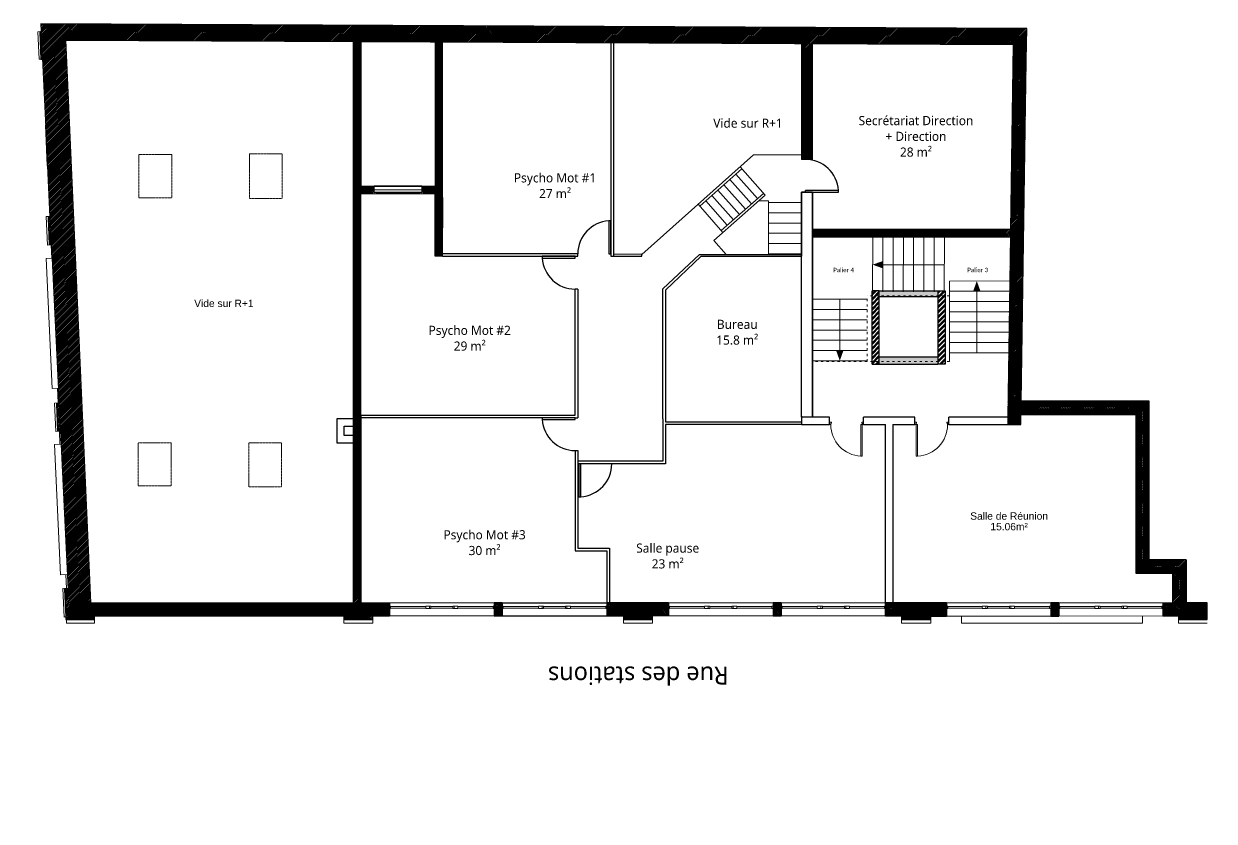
# Model space of a CAD drawing. Header units: millimetres. Extents: x -14819 to 43195, y -10328 to 20814.
# Drawn here: x 15677 to 18932, y 5870 to 8049 of the extents above; entities that cross this region are included whole.
import ezdxf
from ezdxf.enums import TextEntityAlignment as Align

# ---------------------------------------------------------------- set-up
doc = ezdxf.new("R2010")
doc.units = ezdxf.units.MM
doc.header["$PDMODE"] = 3
for name, pattern in [('ACAD_ISO03W100', [30, 12, -18]), ('Caché', [0.003, 0.002, -0.001]), ('Chemin', [0.5, 0.3, -0.2]), ('Tiret', [0.0025, 0.00125, -0.00125])]:
    doc.linetypes.add(name, pattern=pattern)
for name, color, linetype, lineweight in [('-SOCNA- Fer- Coffrage', 173, 'Continuous', 25), ('01 - Gros Oeuvre', 7, 'Continuous', 25), ('05 - Menuiserie', 150, 'Continuous', 5), ('41 - Côtes Intérieures', 71, 'Continuous', 9), ('50 - Signes', 12, 'Continuous', 9), ('59 - TxT', 120, 'Continuous', 0), ('_Texte', 7, 'Continuous', 15), ('Arrière plan', 2, 'Continuous', 9), ('Arriére plan', 2, 'Continuous', 9), ('Escalier', 8, 'Continuous', 18), ('Fenêtres', 2, 'Continuous', 9), ('Lignes', 92, 'Continuous', 9), ('Légendes', 250, 'Continuous', 5), ('Menuiserie', 250, 'Continuous', 9), ('Menuiseries', 2, 'Continuous', 9), ('Mur_coupe', 7, 'Continuous', 25), ('Mur_projeté', 8, 'ACAD_ISO03W100', 18), ('Mur_vu', 8, 'Continuous', 18)]:
    doc.layers.add(name, color=color, linetype=linetype, lineweight=lineweight)
doc.layers.add('10 - Hachures', color=7, linetype='Continuous', lineweight=18, true_color=0x646464)
doc.styles.add('CR_Cot', font='simplex.shx', dxfattribs={"width": 0.8})
doc.styles.add('Legend', font='calibri.ttf')
doc.styles.get("Standard").update_dxf_attribs({"font": 'arial.ttf'})
doc.styles.add('Trebuchet MS', font='trebuc.ttf', dxfattribs={"height": 0.492308})
doc.dimstyles.get("Standard").update_dxf_attribs({"dimtxt": 14, "dimasz": 14, "dimexe": 0.18, "dimexo": 0.0625, "dimgap": 5, "dimtad": 0, "dimtoh": 1, "dimdec": 0, "dimzin": 0, "dimdsep": 46, "dimtxsty": 'CR_Cot', "dimblk": 'CLOSEDBLANK', "dimcen": 0, "dimse1": 1, "dimse2": 1, "dimadec": 0, "dimazin": 0, "dimtfac": 1, "dimtdec": 0, "dimtofl": 0, "dimtmove": 0, "dimatfit": 3, "dimfxl": 1, "dimtolj": 1, "dimtzin": 0, "dimarcsym": 0})

# ---------------------------------------------------------------- blocks, each defined once
blk = doc.blocks.new('1 Vantail - Droit - 1_3x1_4 ok-1789580-2')
at = {"layer": 'Arrière plan'}
blk.add_hatch(color=256, dxfattribs=at).paths.add_polyline_path([(-0.6, -0.074), (-0.6, -0.086), (0.6, -0.086), (0.6, -0.074), (-0.435, -0.074)], flags=0)
for p, q in [((-0.65, 0.1), (-0.65, 0.115)), ((0.65, 0.115), (-0.65, 0.115)), ((0.65, 0.115), (0.65, 0.1))]:
    blk.add_line(p, q, dxfattribs=at)
at = {"layer": 'Fenêtres'}
for p, q in [((-0.65, 0), (-0.66, 0)), ((-0.66, 0), (-0.66, -0.05)), ((-0.65, -0.05), (-0.65, 0)), ((0.66, 0), (0.65, 0)), ((0.65, 0), (0.65, -0.05)), ((0.66, -0.05), (0.66, 0)), ((-0.635, -0.05), (-0.7, -0.05)), ((-0.7, -0.05), (-0.7, -0.1)), ((-0.66, -0.05), (-0.65, -0.05)), ((-0.6, -0.06), (-0.65, -0.06)), ((-0.65, -0.06), (-0.65, -0.1)), ((-0.65, -0.1), (-0.65, -0.06)), ((-0.65, -0.06), (-0.635, -0.06)), ((-0.635, -0.06), (-0.635, -0.05)), ((-0.6, -0.1), (-0.6, -0.06)), ((0.6, -0.074), (-0.6, -0.074)), ((-0.6, -0.074), (-0.6, -0.086)), ((-0.6, -0.086), (0.6, -0.086)), ((0.6, -0.06), (0.6, -0.1)), ((0.65, -0.06), (0.6, -0.06)), ((0.6, -0.086), (0.6, -0.074)), ((0.7, -0.05), (0.635, -0.05)), ((0.635, -0.05), (0.635, -0.06)), ((0.635, -0.06), (0.65, -0.06)), ((0.65, -0.05), (0.66, -0.05)), ((0.65, -0.1), (0.65, -0.06)), ((0.65, -0.06), (0.65, -0.1)), ((0.7, -0.1), (0.7, -0.05))]:
    blk.add_line(p, q, dxfattribs=at)
at = {"layer": 'Menuiseries'}
for p, q in [((0.65, 0.01), (-0.65, 0.01)), ((-0.635, -0.05), (0.635, -0.05)), ((0.6, -0.06), (-0.6, -0.06))]:
    blk.add_line(p, q, dxfattribs=at)
blk = doc.blocks.new('A$C3ab45c8f')
at = {"layer": '05 - Menuiserie', "linetype": 'Continuous'}
for points in [[(38.8, 7), (43, 7), (43, 93), (38.8, 93), (38.8, 7)], [(-46.5, 0), (-41.5, 0), (-41.5, 3), (-43, 3), (-43, 7), (-46.5, 7), (-46.5, 0)], [(46.5, 0), (41.5, 0), (41.5, 3), (43, 3), (43, 7), (46.5, 7), (46.5, 0)]]:
    blk.add_lwpolyline(points, dxfattribs=at)
at = {"layer": '50 - Signes', "color": 64, "linetype": 'Continuous'}
blk.add_arc((42.7, 7.4), 85.7, 92.5887, 180.254, dxfattribs=at)
blk = doc.blocks.new('_ClosedBlank')
at = {"color": 0, "linetype": 'ByBlock', "lineweight": -2}
for p, q in [((-1, 0.17), (0, 0)), ((-1, 0.17), (-1, -0.17)), ((0, 0), (-1, -0.17))]:
    blk.add_line(p, q, dxfattribs=at)
blk = doc.blocks.new('*D678')
at = {"layer": '41 - Côtes Intérieures', "color": 0, "lineweight": -2, "transparency": 16777216}
for p, q in [((37038.8, 6101.8), (37038.8, 6012)), ((37038.8, 5883.8), (37038.8, 5973.7))]:
    blk.add_line(p, q, dxfattribs=at)
at = {"layer": 'Defpoints', "color": 0, "transparency": 16777216}
for p in [(37038.8, 6115.8), (37060.4, 6115.8), (7060.4, 5869.8)]:
    blk.add_point(p, dxfattribs=at)
at = {"layer": '41 - Côtes Intérieures', "color": 0, "lineweight": -2, "transparency": 16777216, "xscale": 14, "yscale": 14, "zscale": 14}
for p, rotation in [((37038.8, 6115.8), 90), ((37038.8, 5869.8), 270)]:
    blk.add_blockref('_ClosedBlank', p, dxfattribs=dict(at, rotation=rotation))
at = {"layer": '41 - Côtes Intérieures', "color": 0, "transparency": 16777216, "insert": (37038.8, 5992.8), "char_height": 14, "attachment_point": 5, "rotation": 90, "style": 'CR_Cot'}
blk.add_mtext('\\A1;246', dxfattribs=at)

msp = doc.modelspace()

# ---------------------------------------------------------------- hatches: boundary and pattern name
at = {"layer": '-SOCNA- Fer- Coffrage', "ltscale": 1.5}
h = msp.add_hatch(dxfattribs=at)
h.set_pattern_fill('ANSI32', color=8)
h.set_pattern_definition([(45, (-17585.463, -1086.691), (-6.735192, 6.735192), []), (45, (-17580.973, -1086.691), (-6.735192, 6.735192), [])])
h.paths.add_polyline_path([(18176.24, 7319.15), (18176.24, 7119.15), (18196.24, 7119.15), (18196.24, 7319.15)])
h.paths.add_polyline_path([(18016.24, 7119.15), (18016.24, 7319.15), (17996.24, 7319.15), (17996.24, 7119.15)])
h = msp.add_hatch(color=54, dxfattribs=at)
h.dxf.hatch_style = 1
h.paths.add_polyline_path([(18176.24, 7319.15), (18016.24, 7319.15), (18016.24, 7304.15), (18176.24, 7304.15)])
h = msp.add_hatch(color=54, dxfattribs=at)
h.dxf.hatch_style = 1
h.paths.add_polyline_path([(18176.24, 7139.15), (18016.24, 7139.15), (18016.24, 7119.15), (18176.24, 7119.15)])
at = {"layer": '10 - Hachures'}
h = msp.add_hatch(dxfattribs=at)
h.set_pattern_fill('ANSI31', color=256, style=0)
h.paths.add_polyline_path([(15723.71, 8049.03), (15800.48, 6466.9), (15860.54, 6466.9), (15789.82, 8048.7), (15742.48, 8048.93)], flags=0)
h.paths.add_polyline_path([(15742.21, 7747.83), (15742.21, 7747.83), (15742.21, 7725.85)], flags=0)
h.paths.add_polyline_path([(15764.94, 7239.47), (15764.94, 7239.46), (15764.94, 7217.48)], flags=0)
h = msp.add_hatch(dxfattribs=at)
h.set_pattern_fill('ANSI31', color=256, style=0)
h.paths.add_polyline_path([(15789.82, 8048.7), (15791.78, 8004.69), (16936.59, 7999.11), (16936.8, 8043.11), (15791.78, 8048.69)], flags=0)
h = msp.add_hatch(dxfattribs=at)
h.set_pattern_fill('ANSI31', color=256, style=0)
h.paths.add_polyline_path([(16936.8, 8043.11), (16936.8, 7999.11), (18382.48, 7992.06), (18383.13, 8036.06), (17351.72, 8041.09)], flags=0)
h = msp.add_hatch(dxfattribs=at)
h.set_pattern_fill('ANSI31', color=256, style=0)
h.paths.add_polyline_path([(15724.74, 8027.74), (15720.69, 8027.56), (15724.04, 7952.64), (15728.36, 7952.99), (15726.04, 8000.86)], flags=0)
h.paths.add_polyline_path([(15749.32, 7520.33), (15743.38, 7520.07), (15746.7, 7445.81), (15752.91, 7446.08), (15751.29, 7479.66)], flags=0)
h.paths.add_polyline_path([(15773.98, 7011.27), (15766.15, 7010.92), (15769.47, 6936.49), (15777.58, 6936.85), (15773.99, 7011)], flags=0)
h.paths.add_polyline_path([(15798.53, 6504.31), (15788.82, 6503.87), (15792.27, 6427.97), (15802.09, 6430.9), (15798.54, 6504.3)], flags=0)
h = msp.add_hatch(dxfattribs=at)
h.set_pattern_fill('ANSI31', color=256, style=0)
h.paths.add_polyline_path([(18383.13, 8036.06), (18376.73, 7603.37), (18412.72, 7602.84), (18419.14, 8035.89), (18417.87, 8035.89)], flags=0)
h = msp.add_hatch(dxfattribs=at)
h.set_pattern_fill('ANSI31', color=256, style=0)
h.paths.add_polyline_path([(16578.83, 8000.86), (16578.83, 6466.9), (16598.83, 6466.9), (16598.83, 8000.76)], flags=0)
h = msp.add_hatch(dxfattribs=at)
h.set_pattern_fill('ANSI31', color=256, style=0)
h.paths.add_polyline_path([(16821.83, 7999.67), (16801.83, 7999.77), (16801.83, 7604.3), (16765.33, 7604.3), (16765.33, 7594.3), (16766.33, 7594.3), (16766.33, 7589.3), (16770.33, 7589.3), (16770.33, 7584.3), (16801.83, 7584.3), (16801.83, 7414), (16821.83, 7414), (16821.83, 7491.3), (16821.83, 7574.3)])
h = msp.add_hatch(dxfattribs=at)
h.set_pattern_fill('ANSI31', color=256, style=0)
h.paths.add_polyline_path([(17833.11, 7994.74), (17803.11, 7994.89), (17803.11, 7678.48), (17833.11, 7678.48)])
h = msp.add_hatch(dxfattribs=at)
h.set_pattern_fill('ANSI31', color=256, style=0)
h.paths.add_polyline_path([(16598.83, 7604.3), (16598.83, 7584.3), (16630.33, 7584.3), (16630.33, 7589.3), (16634.33, 7589.3), (16634.33, 7594.3), (16635.33, 7594.3), (16635.33, 7604.3), (16599.19, 7604.3)], flags=0)
h.paths.add_polyline_path([(16772.64, 7604.3), (16765.33, 7604.3), (16765.33, 7594.3), (16766.33, 7594.3), (16766.33, 7589.3), (16770.33, 7589.3), (16770.33, 7584.3), (16801.83, 7584.3), (16801.83, 7604.3)], flags=0)
h = msp.add_hatch(dxfattribs=at)
h.set_pattern_fill('ANSI31', color=256, style=0)
h.paths.add_polyline_path([(18376.73, 7603.37), (18367.11, 6953.65), (18403.11, 6953.65), (18412.72, 7602.84), (18382.48, 7603.29)], flags=0)
h = msp.add_hatch(dxfattribs=at)
h.set_pattern_fill('ANSI31', color=256, style=0)
h.paths.add_polyline_path([(18367.4, 7486.7), (17834.14, 7486.7), (17834.14, 7466.7), (18374.7, 7466.7), (18375, 7486.7), (18374.7, 7486.7)], flags=0)
h = msp.add_hatch(dxfattribs=at)
h.set_pattern_fill('ANSI31', color=256, style=0)
h.paths.add_polyline_path([(18717.94, 7017.58), (18404.06, 7017.58), (18403.52, 6981.58), (18717.94, 6981.58)], flags=0)
h = msp.add_hatch(dxfattribs=at)
h.set_pattern_fill('ANSI31', color=256, style=0)
h.paths.add_polyline_path([(18717.94, 7017.58), (18717.94, 6547.88), (18753.94, 6547.88), (18753.94, 7017.58)], flags=0)
h = msp.add_hatch(dxfattribs=at)
h.set_pattern_fill('ANSI31', color=256, style=0)
h.paths.add_polyline_path([(18753.94, 6583.88), (18753.94, 6547.88), (18855.14, 6547.88), (18855.14, 6583.88)], flags=0)
h = msp.add_hatch(dxfattribs=at)
h.set_pattern_fill('ANSI31', color=256, style=0)
h.paths.add_polyline_path([(18819.14, 6547.88), (18819.14, 6466.9), (18855.14, 6466.9), (18855.14, 6547.88)], flags=0)
h = msp.add_hatch(dxfattribs=at)
h.set_pattern_fill('ANSI31', color=256, style=0)
h.paths.add_polyline_path([(15862.08, 6466.9), (15800.48, 6466.9), (15802.09, 6430.9), (15862.15, 6430.9), (16677.06, 6430.9), (16677.06, 6466.9), (15862.15, 6466.9)])
h.paths.add_polyline_path([(17277.06, 6466.9), (17271.06, 6466.9), (17271.06, 6430.9), (17439.64, 6430.9), (17439.64, 6466.9), (17351.72, 6466.9)])
h.paths.add_polyline_path([(16963.06, 6466.9), (16963.06, 6430.9), (16985.06, 6430.9), (16985.06, 6466.9)])
h.paths.add_polyline_path([(18194.13, 6466.9), (18033.23, 6466.9), (18033.23, 6430.9), (18200.13, 6430.9), (18200.13, 6466.9)])
h.paths.add_polyline_path([(18797.29, 6466.9), (18791.29, 6466.9), (18791.29, 6430.9), (18819.14, 6430.9), (18819.14, 6466.9)])
h = msp.add_hatch(dxfattribs=at)
h.set_pattern_fill('ANSI31', color=256, style=0)
h.paths.add_polyline_path([(17725.64, 6466.9), (17725.64, 6430.9), (17747.64, 6430.9), (17747.64, 6466.9)])
h.paths.add_polyline_path([(18506.71, 6466.9), (18484.71, 6466.9), (18484.71, 6430.4), (18506.71, 6430.4), (18506.71, 6450.9)])
h = msp.add_hatch(dxfattribs=at)
h.set_pattern_fill('ANSI31', color=256, style=0)
h.paths.add_polyline_path([(18834.54, 6466.9), (18819.14, 6466.9), (18819.14, 6430.9), (18913.04, 6430.9), (18913.04, 6466.9), (18855.14, 6466.9)], flags=0)
h = msp.add_hatch(dxfattribs=at)
h.set_pattern_fill('ANSI31', color=256, style=0)
h.paths.add_polyline_path([(15862.08, 6430.9), (15802.09, 6430.9), (15792.21, 6427.74), (15792.21, 6420.9), (15869.21, 6420.9), (15869.21, 6430.9), (15862.15, 6430.9)], flags=0)
h = msp.add_hatch(dxfattribs=at)
h.set_pattern_fill('ANSI31', color=256, style=0)
h.paths.add_polyline_path([(16578.83, 6430.9), (16553.21, 6430.9), (16553.21, 6420.9), (16630.21, 6420.9), (16630.21, 6430.9), (16598.83, 6430.9)], flags=0)
h = msp.add_hatch(dxfattribs=at)
h.set_pattern_fill('ANSI31', color=256, style=0)
h.paths.add_polyline_path([(17317.9, 6430.9), (17317.9, 6420.9), (17394.9, 6420.9), (17394.9, 6430.9), (17351.72, 6430.9)], flags=0)
h = msp.add_hatch(dxfattribs=at)
h.set_pattern_fill('ANSI31', color=256, style=0)
h.paths.add_polyline_path([(18078.39, 6430.9), (18078.39, 6420.9), (18155.39, 6420.9), (18155.39, 6430.9)], flags=0)
h = msp.add_hatch(dxfattribs=at)
h.set_pattern_fill('ANSI31', color=256, style=0)
h.paths.add_polyline_path([(18836.04, 6430.9), (18836.04, 6420.9), (18913.04, 6420.9), (18913.04, 6430.9), (18855.14, 6430.9)], flags=0)

# ---------------------------------------------------------------- linework, layer by layer
at = {"layer": '-SOCNA- Fer- Coffrage', "color": 4, "ltscale": 1.5}
for p, q in [((17996.24, 7119.15, 487.5), (17996.24, 7319.15, 487.5)), ((18016.24, 7319.15, 487.5), (17996.24, 7319.15, 487.5)), ((18016.24, 7119.15, 487.5), (18016.24, 7319.15, 487.5)), ((18176.24, 7319.15, 487.5), (18176.24, 7119.15, 487.5)), ((18176.24, 7319.15, 487.5), (18196.24, 7319.15, 487.5)), ((18196.24, 7319.15, 487.5), (18196.24, 7119.15, 487.5)), ((17996.24, 7119.15, 487.5), (18016.24, 7119.15, 487.5)), ((18196.24, 7119.15, 487.5), (18176.24, 7119.15, 487.5))]:
    msp.add_line(p, q, dxfattribs=at)
at = {"layer": '-SOCNA- Fer- Coffrage', "color": 2, "ltscale": 1.5}
for p, q in [((18016.24, 7319.15, 487.5), (18176.24, 7319.15, 487.5)), ((18016.24, 7304.15, 487.5), (18176.24, 7304.15, 487.5)), ((18016.24, 7139.15, 487.5), (18176.24, 7139.15, 487.5)), ((18016.24, 7119.15, 487.5), (18176.24, 7119.15, 487.5))]:
    msp.add_line(p, q, dxfattribs=at)
for p, q in [((17281.83, 7999.67), (17281.83, 7414)), ((17281.83, 7999.67), (17281.83, 7952.65)), ((17289.03, 7999.67), (17289.03, 7414)), ((17833.11, 7678.48), (17803.11, 7678.48)), ((17833.11, 7588.49), (17803.11, 7588.49)), ((17904.41, 7593.49), (17814.41, 7593.49)), ((17814.41, 7588.49), (17814.41, 7593.49)), ((17814.41, 7588.49), (17904.41, 7588.49)), ((17904.41, 7588.49), (17904.41, 7593.49)), ((17281.83, 7510.5), (17276.83, 7510.5)), ((17276.83, 7510.5), (17276.83, 7420.5)), ((17281.83, 7420.5), (17281.83, 7510.5)), ((17191.83, 7420.5), (16821.83, 7420.5)), ((16821.83, 7414), (17191.83, 7414)), ((17184.63, 7414), (17094.63, 7414)), ((17094.63, 7414), (17094.63, 7409)), ((17094.63, 7409), (17184.63, 7409)), ((17184.63, 7409), (17184.63, 7414)), ((17191.83, 7414), (17191.83, 7420.5)), ((17276.83, 7420.5), (17281.83, 7420.5)), ((17281.83, 7414), (17367.12, 7414)), ((17367.12, 7419.06), (17289.03, 7419)), ((17367.12, 7414), (17367.12, 7419.06)), ((17424.16, 7324.43), (17524.16, 7419)), ((17431.36, 7321.38), (17529.34, 7414.05)), ((17524.16, 7419), (17803.11, 7419)), ((17529.34, 7414.05), (17803.11, 7414)), ((17191.83, 7324.28), (17184.63, 7324)), ((17184.63, 6979.8), (17184.63, 7324)), ((17191.83, 7324.28), (17191.83, 6972.6)), ((17424.16, 6969.4), (17424.16, 7324.43)), ((17431.36, 7321.38), (17431.36, 6960.85)), ((16598.83, 6972.6), (16598.83, 6979.8)), ((16598.83, 6979.8), (17184.63, 6979.8)), ((17184.63, 6972.6), (16598.83, 6972.6)), ((17184.63, 6972.6), (17094.63, 6972.6)), ((17094.63, 6972.6), (17094.63, 6967.6)), ((17094.63, 6967.6), (17184.63, 6967.6)), ((17184.63, 6967.6), (17184.63, 6972.6)), ((17184.63, 6972.6), (17191.83, 6972.6)), ((17803.11, 6976.6), (17803.11, 6969.4)), ((17431.36, 6960.85), (17803.11, 6960.85)), ((17803.11, 6953.65), (17431.36, 6953.65)), ((17184.63, 6882.6), (17191.83, 6882.88)), ((17184.63, 6882.6), (17184.63, 6608.7)), ((17191.83, 6882.88), (17191.83, 6615.8)), ((17424.16, 6853.65), (17191.83, 6853.65)), ((17191.83, 6853.65), (17191.83, 6846.45)), ((17194.74, 6846.45), (17194.74, 6756.45)), ((17199.74, 6756.45), (17199.74, 6846.45)), ((17194.74, 6756.45), (17199.74, 6756.45)), ((17184.63, 6608.7), (17271.06, 6608.7)), ((17191.83, 6615.8), (17278.83, 6615.8)), ((17271.06, 6608.7), (17271.06, 6466.9)), ((17278.83, 6615.8), (17278.83, 6466.9)), ((17736.64, 6466.9), (17729.44, 6466.9))]:
    msp.add_line(p, q)
for points in [[(17904.41, 7593.49, 0.3966951), (17814.41, 7678.49)], [(17276.83, 7510.5, 0.3966951), (17191.83, 7420.5)], [(17094.63, 7409, 0.3966951), (17184.63, 7324)], [(17094.63, 6967.6, 0.3966951), (17184.63, 6882.6)], [(17199.74, 6756.45, 0.3966951), (17284.74, 6846.45)]]:
    msp.add_lwpolyline(points, format="xyb")
at = {"layer": '01 - Gros Oeuvre'}
for p, q in [((15720.69, 8027.56), (15724.74, 8027.74)), ((15720.69, 8027.56), (15724.04, 7952.64)), ((15724.04, 7952.64), (15728.37, 7952.83)), ((15742.11, 7660.57), (15737.09, 7772.7)), ((15742.11, 7660.57), (15742.52, 7660.59)), ((17833.11, 6973.65), (17833.11, 7588.49)), ((15743.38, 7520.07), (15749.32, 7520.33)), ((15743.38, 7520.07), (15746.7, 7445.81)), ((15746.7, 7445.81), (15752.91, 7446.08)), ((17803.11, 6976.6), (17803.11, 7414)), ((15766.15, 7010.92), (15773.98, 7011.27)), ((15766.15, 7010.92), (15769.47, 6936.49)), ((15769.47, 6936.49), (15777.58, 6936.85)), ((15788.82, 6503.87), (15798.53, 6504.31)), ((15788.82, 6503.87), (15792.21, 6427.95)), ((16985.06, 6466.9), (16963.06, 6466.9)), ((16963.06, 6466.9), (16963.06, 6430.9)), ((16985.06, 6466.9), (17271.06, 6466.9)), ((16985.06, 6466.9), (16985.06, 6430.9)), ((17747.64, 6466.9), (17725.64, 6466.9)), ((17725.64, 6466.9), (17725.64, 6430.9)), ((17747.64, 6466.9), (17747.64, 6430.9)), ((18506.71, 6466.9), (18484.71, 6466.9)), ((18484.71, 6466.9), (18484.71, 6430.4)), ((15792.21, 6427.96), (15787.22, 6427.74)), ((15792.21, 6430.9), (15792.21, 6420.9)), ((15792.21, 6420.9), (15869.21, 6420.9)), ((15869.21, 6420.9), (15869.21, 6430.9)), ((15872.06, 6430.9), (16552.7, 6430.9)), ((16553.21, 6430.9), (16553.21, 6420.9)), ((16553.21, 6430.9), (16630.21, 6430.9)), ((16553.21, 6420.9), (16630.21, 6420.9)), ((16630.21, 6430.9), (16677.06, 6430.9)), ((16630.21, 6430.4), (16630.21, 6430.9)), ((16630.21, 6420.9), (16630.21, 6430.9)), ((16963.06, 6430.9), (16985.06, 6430.9)), ((16985.06, 6430.9), (17271.06, 6430.9)), ((17271.06, 6430.9), (17317.9, 6430.4)), ((17317.9, 6430.4), (17317.9, 6430.9)), ((17317.9, 6430.9), (17317.9, 6420.9)), ((17317.9, 6430.9), (17394.9, 6430.9)), ((17317.9, 6420.9), (17394.9, 6420.9)), ((17394.9, 6430.4), (17394.9, 6430.9)), ((17394.9, 6420.9), (17394.9, 6430.9)), ((18078.39, 6430.4), (18078.39, 6430.9)), ((18078.39, 6430.9), (18078.39, 6420.9)), ((18078.39, 6430.9), (18155.39, 6430.9)), ((18078.39, 6420.9), (18155.39, 6420.9)), ((18155.39, 6430.4), (18155.39, 6430.9)), ((18155.39, 6420.9), (18155.39, 6430.9)), ((18155.39, 6430.4), (18200.13, 6430.4)), ((18484.71, 6430.4), (18506.71, 6430.4)), ((18791.29, 6430.9), (18836.04, 6430.9)), ((18836.04, 6430.9), (18836.04, 6420.9)), ((18836.04, 6420.9), (18913.04, 6420.9))]:
    msp.add_line(p, q, dxfattribs=at)
msp.add_lwpolyline([(17833.11, 6973.65), (17803.11, 6973.65), (17803.11, 7588.49), (17833.11, 7588.49)], close=True, dxfattribs=at)
at = {"layer": 'Arriére plan'}
for p, q in [((17802.63, 7569), (17803.11, 7569)), ((17802.63, 7544), (17803.11, 7544)), ((17802.63, 7519), (17803.11, 7519)), ((17802.63, 7494), (17803.11, 7494)), ((17802.63, 7469), (17803.11, 7469)), ((17802.63, 7444), (17803.11, 7444))]:
    msp.add_line(p, q, dxfattribs=at)
at = {"layer": 'Arriére plan', "linetype": 'Tiret'}
for p, q in [((17802.63, 7544), (17803.11, 7544)), ((17802.63, 7519), (17803.11, 7519)), ((17802.63, 7494), (17803.11, 7494)), ((17802.63, 7469), (17803.11, 7469)), ((17802.63, 7444), (17803.11, 7444))]:
    msp.add_line(p, q, dxfattribs=at)
at = {"layer": 'Escalier'}
for p, q in [((17584.11, 7484.02), (17699.79, 7585.69)), ((17563.83, 7456.88), (17704.41, 7580.43)), ((17687.88, 7565.91), (17688.15, 7565.6)), ((17688.15, 7565.6), (17713.53, 7565.6)), ((17713.53, 7565.6), (17713.53, 7419))]:
    msp.add_line(p, q, dxfattribs=at)
at = {"layer": 'Escalier', "flags": 128}
for points in [[(17367.12, 7418.48), (17672.53, 7690.6), (17803.53, 7690.6)], [(17525.74, 7550.44), (17640.73, 7652.89)], [(17704.41, 7580.43), (17636.1, 7658.14)], [(17666.74, 7556.64), (17607.87, 7623.61)], [(17683.26, 7571.17), (17624.3, 7638.25)], [(17633.69, 7527.59), (17575.02, 7594.34)], [(17650.21, 7542.12), (17591.45, 7608.98)], [(17588.74, 7478.76), (17521.12, 7555.69)], [(17600.64, 7498.55), (17542.17, 7565.07)], [(17617.16, 7513.07), (17558.59, 7579.71)], [(17713.53, 7560.6), (17803.53, 7560.6)], [(17713.53, 7532.6), (17803.53, 7532.6)], [(17713.53, 7504.6), (17803.53, 7504.6)], [(17563.83, 7456.88), (17597.12, 7419)], [(17713.53, 7476.6), (17803.53, 7476.6)], [(17998.06, 7466.7), (17997.77, 7316.7)], [(18026.06, 7466.7), (18025.77, 7316.65)], [(18054.06, 7466.7), (18053.77, 7316.6)], [(18082.06, 7466.7), (18081.77, 7316.54)], [(18110.06, 7466.7), (18109.77, 7316.49)], [(18138.06, 7466.7), (18137.77, 7316.44)], [(18166.06, 7466.7), (18165.77, 7316.38)], [(18194.06, 7466.7), (18193.77, 7319.15)], [(17713.53, 7448.6), (17803.53, 7448.6)], [(17713.53, 7420.6), (17803.11, 7420.6)], [(18193.91, 7390.34), (18025.91, 7390.36)], [(17983.11, 7296.17), (17833.11, 7296.17)], [(17908.11, 7296.17), (17908.14, 7156.17)], [(17983.11, 7268.17), (17833.11, 7268.17)], [(17983.11, 7240.17), (17833.11, 7240.17)], [(17983.11, 7212.17), (17833.11, 7212.17)], [(17983.11, 7184.17), (17833.11, 7184.17)], [(17983.11, 7156.17), (17833.11, 7156.17)], [(17983.11, 7128.17), (17833.11, 7128.17)]]:
    msp.add_lwpolyline(points, dxfattribs=at)
for points in [[(17671.26, 7618.14, 0, 0, 0), (17576.62, 7534.96, 20, 0, 0), (17555.59, 7516.47, 0, 0, 0)], [(17758.53, 7419, 0, 0, 0), (17758.53, 7532.6, 20, 0, 0), (17758.53, 7560.6, 0, 0, 0)], [(18025.91, 7390.72, 20, 0, 0), (17997.91, 7390.71, 0, 0, 0)], [(17908.14, 7156.17, 20, 0, 0), (17908.15, 7128.17, 0, 0, 0)]]:
    msp.add_lwpolyline(points, format="xyseb", dxfattribs=at)
at = {"layer": 'Escalier', "elevation": 195, "flags": 128}
msp.add_lwpolyline([(18282.79, 7318.15, 20, 0, 0), (18282.79, 7346.15, 0, 0, 0)], format="xyseb", dxfattribs=at)
for points in [[(18207.79, 7346.13), (18372.92, 7346.17)], [(18207.79, 7318.13), (18372.5, 7318.17)], [(18282.83, 7150.15), (18282.79, 7318.15)], [(18207.8, 7290.13), (18372.09, 7290.17)], [(18207.81, 7262.13), (18371.67, 7262.17)], [(18207.81, 7234.13), (18371.26, 7234.17)], [(18207.82, 7206.13), (18370.85, 7206.17)], [(18207.82, 7178.13), (18370.43, 7178.17)], [(18207.83, 7150.13), (18370.02, 7150.17)]]:
    msp.add_lwpolyline(points, dxfattribs=at)
at = {"layer": 'Lignes', "color": 7}
for p, q in [((15723.71, 8049.03), (15798.53, 6504.31)), ((18419.14, 8036.32), (18417.87, 7950.31)), ((15860.54, 6466.9), (15791.78, 8004.69)), ((16801.83, 7584.3), (16598.83, 7584.3)), ((16598.83, 7584.3), (16598.83, 6976.6)), ((16635.33, 7604.3), (16765.33, 7604.3)), ((17803.11, 7569), (17802.63, 7569)), ((17802.63, 7544), (17803.11, 7544)), ((17802.63, 7519), (17803.11, 7519)), ((17802.63, 7494), (17803.11, 7494)), ((17833.11, 7486.7), (17834.14, 7486.7)), ((17802.63, 7469), (17803.11, 7469)), ((17834.14, 7466.7), (17833.11, 7466.7)), ((15860.54, 6466.9), (15861.35, 6466.9)), ((18913.04, 6466.9), (18913.04, 6420.9))]:
    msp.add_line(p, q, dxfattribs=at)
at = {"layer": 'Lignes', "color": 7, "linetype": 'Caché'}
for p, q in [((15991.66, 7691.82), (15991.66, 7573.01)), ((16082.24, 7691.82), (15991.66, 7691.82)), ((16082.24, 7573.01), (16082.24, 7691.82)), ((16294.25, 7694), (16383.65, 7694)), ((16294.25, 7571.39), (16294.25, 7694)), ((16383.65, 7694), (16383.65, 7571.39)), ((15991.66, 7573.01), (16082.24, 7573.01)), ((16383.65, 7571.39), (16294.25, 7571.39)), ((16080.03, 6903.59), (15990.03, 6903.59)), ((15990.03, 6903.59), (15990.03, 6786.36)), ((16080.03, 6786.36), (16080.03, 6903.59)), ((16292.03, 6903.59), (16382.03, 6903.59)), ((16292.03, 6783.44), (16292.03, 6903.59)), ((16382.03, 6903.59), (16382.03, 6783.44)), ((15990.03, 6786.36), (16080.03, 6786.36)), ((16382.03, 6783.44), (16292.03, 6783.44))]:
    msp.add_line(p, q, dxfattribs=at)
at = {"layer": 'Menuiserie', "extrusion": (0, 0, -1)}
for p, q in [((16677.06, 6457.4), (16680.06, 6457.4)), ((16677.06, 6457.4), (16677.06, 6451.4)), ((16680.06, 6451.4), (16677.06, 6451.4)), ((16680.06, 6457.4), (16680.06, 6451.4)), ((16776.06, 6457.9), (16786.06, 6457.9)), ((16776.06, 6457.9), (16776.06, 6450.9)), ((16786.06, 6450.9), (16776.06, 6450.9)), ((16786.06, 6457.9), (16786.06, 6450.9)), ((16786.06, 6457.4), (16790.06, 6457.4)), ((16786.06, 6457.4), (16786.06, 6451.4)), ((16790.06, 6451.4), (16786.06, 6451.4)), ((16790.06, 6457.4), (16790.06, 6451.4)), ((16850.06, 6457.4), (16854.06, 6457.4)), ((16850.06, 6457.4), (16850.06, 6451.4)), ((16854.06, 6451.4), (16850.06, 6451.4)), ((16854.06, 6457.9), (16864.06, 6457.9)), ((16854.06, 6457.9), (16854.06, 6450.9)), ((16854.06, 6457.4), (16854.06, 6451.4)), ((16864.06, 6450.9), (16854.06, 6450.9)), ((16864.06, 6457.9), (16864.06, 6450.9)), ((16985.06, 6457.4), (16988.06, 6457.4)), ((16985.06, 6457.4), (16985.06, 6451.4)), ((16988.06, 6451.4), (16985.06, 6451.4)), ((16988.06, 6457.4), (16988.06, 6451.4)), ((17084.06, 6457.9), (17094.06, 6457.9)), ((17084.06, 6457.9), (17084.06, 6450.9)), ((17094.06, 6450.9), (17084.06, 6450.9)), ((17094.06, 6457.9), (17094.06, 6450.9)), ((17094.06, 6457.4), (17098.06, 6457.4)), ((17094.06, 6457.4), (17094.06, 6451.4)), ((17098.06, 6451.4), (17094.06, 6451.4)), ((17098.06, 6457.4), (17098.06, 6451.4)), ((17158.06, 6457.4), (17162.06, 6457.4)), ((17158.06, 6457.4), (17158.06, 6451.4)), ((17162.06, 6451.4), (17158.06, 6451.4)), ((17162.06, 6457.9), (17172.06, 6457.9)), ((17162.06, 6457.9), (17162.06, 6450.9)), ((17162.06, 6457.4), (17162.06, 6451.4)), ((17172.06, 6450.9), (17162.06, 6450.9)), ((17172.06, 6457.9), (17172.06, 6450.9)), ((17439.64, 6457.4), (17442.64, 6457.4)), ((17439.64, 6457.4), (17439.64, 6451.4)), ((17442.64, 6451.4), (17439.64, 6451.4)), ((17442.64, 6457.4), (17442.64, 6451.4)), ((17538.64, 6457.9), (17548.64, 6457.9)), ((17538.64, 6457.9), (17538.64, 6450.9)), ((17548.64, 6450.9), (17538.64, 6450.9)), ((17548.64, 6457.9), (17548.64, 6450.9)), ((17548.64, 6457.4), (17552.64, 6457.4)), ((17548.64, 6457.4), (17548.64, 6451.4)), ((17552.64, 6451.4), (17548.64, 6451.4)), ((17552.64, 6457.4), (17552.64, 6451.4)), ((17612.64, 6457.4), (17616.64, 6457.4)), ((17612.64, 6457.4), (17612.64, 6451.4)), ((17616.64, 6451.4), (17612.64, 6451.4)), ((17616.64, 6457.9), (17626.64, 6457.9)), ((17616.64, 6457.9), (17616.64, 6450.9)), ((17616.64, 6457.4), (17616.64, 6451.4)), ((17626.64, 6450.9), (17616.64, 6450.9)), ((17626.64, 6457.9), (17626.64, 6450.9)), ((17747.64, 6457.4), (17750.64, 6457.4)), ((17747.64, 6457.4), (17747.64, 6451.4)), ((17750.64, 6451.4), (17747.64, 6451.4)), ((17750.64, 6457.4), (17750.64, 6451.4)), ((17846.64, 6457.9), (17856.64, 6457.9)), ((17846.64, 6457.9), (17846.64, 6450.9)), ((17856.64, 6450.9), (17846.64, 6450.9)), ((17856.64, 6457.9), (17856.64, 6450.9)), ((17856.64, 6457.4), (17860.64, 6457.4)), ((17856.64, 6457.4), (17856.64, 6451.4)), ((17860.64, 6451.4), (17856.64, 6451.4)), ((17860.64, 6457.4), (17860.64, 6451.4)), ((17920.64, 6457.4), (17924.64, 6457.4)), ((17920.64, 6457.4), (17920.64, 6451.4)), ((17924.64, 6451.4), (17920.64, 6451.4)), ((17924.64, 6457.9), (17934.64, 6457.9)), ((17924.64, 6457.9), (17924.64, 6450.9)), ((17924.64, 6457.4), (17924.64, 6451.4)), ((17934.64, 6450.9), (17924.64, 6450.9)), ((17934.64, 6457.9), (17934.64, 6450.9)), ((18200.13, 6457.4), (18203.13, 6457.4)), ((18200.13, 6457.4), (18200.13, 6451.4)), ((18203.13, 6451.4), (18200.13, 6451.4)), ((18203.13, 6457.4), (18203.13, 6451.4)), ((18297.71, 6457.9), (18307.71, 6457.9)), ((18297.71, 6457.9), (18297.71, 6450.9)), ((18307.71, 6450.9), (18297.71, 6450.9)), ((18307.71, 6457.9), (18307.71, 6450.9)), ((18307.71, 6457.4), (18311.71, 6457.4)), ((18307.71, 6457.4), (18307.71, 6451.4)), ((18311.71, 6451.4), (18307.71, 6451.4)), ((18311.71, 6457.4), (18311.71, 6451.4)), ((18371.71, 6457.4), (18375.71, 6457.4)), ((18371.71, 6457.4), (18371.71, 6451.4)), ((18375.71, 6451.4), (18371.71, 6451.4)), ((18375.71, 6457.9), (18385.71, 6457.9)), ((18375.71, 6457.9), (18375.71, 6450.9)), ((18375.71, 6457.4), (18375.71, 6451.4)), ((18385.71, 6450.9), (18375.71, 6450.9)), ((18385.71, 6457.9), (18385.71, 6450.9)), ((18506.71, 6457.4), (18509.71, 6457.4)), ((18506.71, 6457.4), (18506.71, 6451.4)), ((18509.71, 6451.4), (18506.71, 6451.4)), ((18509.71, 6457.4), (18509.71, 6451.4)), ((18605.71, 6457.9), (18615.71, 6457.9)), ((18605.71, 6457.9), (18605.71, 6450.9)), ((18615.71, 6450.9), (18605.71, 6450.9)), ((18615.71, 6457.9), (18615.71, 6450.9)), ((18615.71, 6457.4), (18619.71, 6457.4)), ((18615.71, 6457.4), (18615.71, 6451.4)), ((18619.71, 6451.4), (18615.71, 6451.4)), ((18619.71, 6457.4), (18619.71, 6451.4)), ((18679.71, 6457.4), (18683.71, 6457.4)), ((18679.71, 6457.4), (18679.71, 6451.4)), ((18683.71, 6451.4), (18679.71, 6451.4)), ((18683.71, 6457.9), (18693.71, 6457.9)), ((18683.71, 6457.9), (18683.71, 6450.9)), ((18683.71, 6457.4), (18683.71, 6451.4)), ((18693.71, 6450.9), (18683.71, 6450.9)), ((18693.71, 6457.9), (18693.71, 6450.9))]:
    msp.add_line(p, q, dxfattribs=at)
at = {"layer": 'Menuiserie'}
for p, q in [((16680.06, 6456.4), (16776.06, 6456.4)), ((16680.06, 6456.4), (16680.06, 6452.4)), ((16776.06, 6452.4), (16680.06, 6452.4)), ((16776.06, 6456.4), (16776.06, 6452.4)), ((16790.06, 6456.4), (16850.06, 6456.4)), ((16790.06, 6456.4), (16790.06, 6452.4)), ((16850.06, 6452.4), (16790.06, 6452.4)), ((16850.06, 6456.4), (16850.06, 6452.4)), ((16864.06, 6456.4), (16960.06, 6456.4)), ((16864.06, 6456.4), (16864.06, 6452.4)), ((16960.06, 6452.4), (16864.06, 6452.4)), ((16963.06, 6457.4), (16960.06, 6457.4)), ((16960.06, 6457.4), (16960.06, 6451.4)), ((16960.06, 6456.4), (16960.06, 6452.4)), ((16960.06, 6451.4), (16963.06, 6451.4)), ((16963.06, 6457.4), (16963.06, 6451.4)), ((16988.06, 6456.4), (17084.06, 6456.4)), ((16988.06, 6456.4), (16988.06, 6452.4)), ((17084.06, 6452.4), (16988.06, 6452.4)), ((17084.06, 6456.4), (17084.06, 6452.4)), ((17098.06, 6456.4), (17158.06, 6456.4)), ((17098.06, 6456.4), (17098.06, 6452.4)), ((17158.06, 6452.4), (17098.06, 6452.4)), ((17158.06, 6456.4), (17158.06, 6452.4)), ((17172.06, 6456.4), (17268.06, 6456.4)), ((17172.06, 6456.4), (17172.06, 6452.4)), ((17268.06, 6452.4), (17172.06, 6452.4)), ((17271.06, 6457.4), (17268.06, 6457.4)), ((17268.06, 6457.4), (17268.06, 6451.4)), ((17268.06, 6456.4), (17268.06, 6452.4)), ((17268.06, 6451.4), (17271.06, 6451.4)), ((17271.06, 6457.4), (17271.06, 6451.4)), ((17442.64, 6456.4), (17538.64, 6456.4)), ((17442.64, 6456.4), (17442.64, 6452.4)), ((17538.64, 6452.4), (17442.64, 6452.4)), ((17538.64, 6456.4), (17538.64, 6452.4)), ((17552.64, 6456.4), (17612.64, 6456.4)), ((17552.64, 6456.4), (17552.64, 6452.4)), ((17612.64, 6452.4), (17552.64, 6452.4)), ((17612.64, 6456.4), (17612.64, 6452.4)), ((17626.64, 6456.4), (17722.64, 6456.4)), ((17626.64, 6456.4), (17626.64, 6452.4)), ((17722.64, 6452.4), (17626.64, 6452.4)), ((17725.64, 6457.4), (17722.64, 6457.4)), ((17722.64, 6457.4), (17722.64, 6451.4)), ((17722.64, 6456.4), (17722.64, 6452.4)), ((17722.64, 6451.4), (17725.64, 6451.4)), ((17725.64, 6457.4), (17725.64, 6451.4)), ((17750.64, 6456.4), (17846.64, 6456.4)), ((17750.64, 6456.4), (17750.64, 6452.4)), ((17846.64, 6452.4), (17750.64, 6452.4)), ((17846.64, 6456.4), (17846.64, 6452.4)), ((17860.64, 6456.4), (17920.64, 6456.4)), ((17860.64, 6456.4), (17860.64, 6452.4)), ((17920.64, 6452.4), (17860.64, 6452.4)), ((17920.64, 6456.4), (17920.64, 6452.4)), ((17934.64, 6456.4), (18030.23, 6456.4)), ((17934.64, 6456.4), (17934.64, 6452.4)), ((18030.23, 6452.4), (17934.64, 6452.4)), ((18033.23, 6457.4), (18030.23, 6457.4)), ((18030.23, 6457.4), (18030.23, 6451.4)), ((18030.23, 6456.4), (18030.23, 6452.4)), ((18030.23, 6451.4), (18033.23, 6451.4)), ((18033.23, 6457.4), (18033.23, 6451.4)), ((18203.13, 6456.4), (18297.71, 6456.4)), ((18203.13, 6456.4), (18203.13, 6452.4)), ((18297.71, 6452.4), (18203.13, 6452.4)), ((18297.71, 6456.4), (18297.71, 6452.4)), ((18311.71, 6456.4), (18371.71, 6456.4)), ((18311.71, 6456.4), (18311.71, 6452.4)), ((18371.71, 6452.4), (18311.71, 6452.4)), ((18371.71, 6456.4), (18371.71, 6452.4)), ((18385.71, 6456.4), (18481.71, 6456.4)), ((18385.71, 6456.4), (18385.71, 6452.4)), ((18481.71, 6452.4), (18385.71, 6452.4)), ((18484.71, 6457.4), (18481.71, 6457.4)), ((18481.71, 6457.4), (18481.71, 6451.4)), ((18481.71, 6456.4), (18481.71, 6452.4)), ((18481.71, 6451.4), (18484.71, 6451.4)), ((18484.71, 6457.4), (18484.71, 6451.4)), ((18509.71, 6456.4), (18605.71, 6456.4)), ((18509.71, 6456.4), (18509.71, 6452.4)), ((18605.71, 6452.4), (18509.71, 6452.4)), ((18605.71, 6456.4), (18605.71, 6452.4)), ((18619.71, 6456.4), (18679.71, 6456.4)), ((18619.71, 6456.4), (18619.71, 6452.4)), ((18679.71, 6452.4), (18619.71, 6452.4)), ((18679.71, 6456.4), (18679.71, 6452.4)), ((18693.71, 6456.4), (18788.29, 6456.4)), ((18693.71, 6456.4), (18693.71, 6452.4)), ((18788.29, 6452.4), (18693.71, 6452.4)), ((18791.29, 6457.4), (18788.29, 6457.4)), ((18788.29, 6457.4), (18788.29, 6451.4)), ((18788.29, 6456.4), (18788.29, 6452.4)), ((18788.29, 6451.4), (18791.29, 6451.4)), ((18791.29, 6457.4), (18791.29, 6451.4))]:
    msp.add_line(p, q, dxfattribs=at)
at = {"layer": 'Mur_coupe'}
for p, q in [((18419.14, 8035.89), (15723.72, 8048.7)), ((15791.78, 8004.69), (18382.48, 7992.06)), ((16578.83, 6466.9), (16578.83, 8000.86)), ((16598.83, 8000.76), (16598.83, 7604.3)), ((16801.83, 7999.77), (16801.83, 7604.3)), ((16821.83, 7574.3), (16821.83, 7999.67)), ((17803.11, 7994.89), (17803.11, 7678.48)), ((17833.11, 7678.48), (17833.11, 7994.74)), ((18382.48, 7992.06), (18375, 7486.7)), ((18403.11, 6953.65), (18417.87, 7950.31)), ((16635.33, 7604.3), (16598.83, 7604.3)), ((16635.33, 7594.3), (16635.33, 7604.3)), ((16801.83, 7604.3), (16765.33, 7604.3)), ((16765.33, 7604.3), (16765.33, 7594.3)), ((16801.83, 7414), (16801.83, 7584.3)), ((17803.11, 7588.49), (17803.11, 7414)), ((16821.83, 7574.3), (16821.83, 7491.3)), ((16821.83, 7414), (16821.83, 7491.3)), ((18375, 7486.7), (17834.14, 7486.7)), ((17834.14, 7486.7), (17834.14, 7466.7)), ((17834.14, 7466.7), (18374.7, 7466.7)), ((18374.7, 7466.7), (18367.4, 6973.65)), ((16821.83, 7414), (16801.83, 7414)), ((18753.94, 7017.58), (18404.06, 7017.58)), ((18753.94, 6583.88), (18753.94, 7017.58)), ((16598.83, 6969.59), (16532.83, 6969.59)), ((16532.83, 6969.59), (16532.83, 6903.59)), ((16598.83, 6976.6), (16598.83, 6466.9)), ((17803.11, 6976.6), (17803.11, 6953.65)), ((17880.23, 6973.65), (17833.11, 6973.65)), ((18113.23, 6973.65), (17973.23, 6973.65)), ((18367.4, 6973.65), (18206.23, 6973.65)), ((18403.52, 6981.58), (18717.94, 6981.58)), ((18407.22, 6981.58), (18717.94, 6981.58)), ((18407.22, 6981.58), (18717.94, 6981.58)), ((18717.94, 6981.58), (18717.94, 6547.88)), ((18717.94, 6981.58), (18717.94, 6547.88)), ((18717.94, 6981.58), (18717.94, 6547.88)), ((16552.83, 6949.59), (16578.83, 6949.59)), ((16552.83, 6923.59), (16552.83, 6949.59)), ((17803.11, 6953.65), (17880.23, 6953.65)), ((17973.23, 6953.65), (18033.23, 6953.65)), ((18033.23, 6430.9), (18033.23, 6953.65)), ((18053.23, 6953.65), (18053.23, 6466.9)), ((18053.23, 6953.65), (18113.23, 6953.65)), ((18206.23, 6953.65), (18403.11, 6953.65)), ((16532.83, 6903.59), (16598.83, 6903.59)), ((16578.83, 6923.59), (16552.83, 6923.59)), ((18855.14, 6583.88), (18753.94, 6583.88)), ((18855.14, 6583.88), (18855.14, 6466.9)), ((18717.94, 6547.88), (18819.14, 6547.88)), ((18819.14, 6466.9), (18819.14, 6547.88)), ((15861.35, 6466.9), (16677.06, 6466.9)), ((16677.06, 6466.9), (16677.06, 6430.9)), ((16985.06, 6466.9), (16963.06, 6466.9)), ((16963.06, 6466.9), (16963.06, 6430.9)), ((16985.06, 6466.9), (16985.06, 6430.9)), ((17439.64, 6466.9), (17271.06, 6466.9)), ((17271.06, 6466.9), (17271.06, 6430.9)), ((17439.64, 6466.9), (17439.64, 6430.9)), ((17747.64, 6466.9), (17725.64, 6466.9)), ((17725.64, 6466.9), (17725.64, 6430.9)), ((17747.64, 6466.9), (17747.64, 6430.9)), ((18200.13, 6466.9), (18033.23, 6466.9)), ((18200.13, 6466.9), (18200.13, 6430.4)), ((18506.71, 6466.9), (18484.71, 6466.9)), ((18484.71, 6466.9), (18484.71, 6430.4)), ((18506.71, 6466.9), (18506.71, 6430.4)), ((18791.29, 6466.9), (18819.14, 6466.9)), ((18791.29, 6466.9), (18791.29, 6430.9)), ((18913.04, 6466.9), (18855.14, 6466.9)), ((15872.06, 6430.9), (15869.21, 6430.9)), ((16553.21, 6430.9), (16552.7, 6430.9))]:
    msp.add_line(p, q, dxfattribs=at)
for points in [[(17424.16, 6969.4), (17424.16, 6853.65)], [(17880.23, 6953.65), (17880.23, 6973.65)], [(17973.23, 6953.65), (17973.23, 6973.65)], [(18113.23, 6953.65), (18113.23, 6973.65)], [(18206.23, 6953.65), (18206.23, 6973.65)], [(18367.4, 6973.65), (18367.4, 6953.65)], [(17431.36, 6953.65), (17431.36, 6846.45), (17191.83, 6846.45)], [(17439.64, 6430.9), (17394.9, 6430.9)], [(17725.64, 6430.9), (17747.64, 6430.9)], [(18033.23, 6430.9), (18078.39, 6430.9)]]:
    msp.add_lwpolyline(points, dxfattribs=at)
at = {"layer": 'Mur_projeté', "ltscale": 0.5}
msp.add_line((17983.11, 7126.14, -195), (17983.11, 7305.83, -195), dxfattribs=at)
at = {"layer": 'Mur_projeté', "ltscale": 0.5, "elevation": 195, "flags": 128}
for points in [[(18208.18, 7305.8), (17983.11, 7305.8)], [(18207.84, 7126.14), (17833.11, 7126.14)]]:
    msp.add_lwpolyline(points, dxfattribs=at)
at = {"layer": 'Mur_vu'}
for p, q in [((15715.69, 8027.55), (15724.73, 8027.96)), ((15719.04, 7952.58), (15715.69, 8027.55)), ((15724.04, 7952.8), (15719.04, 7952.58)), ((15748.28, 7522.45), (15742.11, 7660.57)), ((15738.29, 7522.01), (15749.21, 7522.49)), ((15741.78, 7444.08), (15738.29, 7522.01)), ((15752.99, 7444.58), (15741.78, 7444.08)), ((15753.39, 7408.15), (15751.77, 7444.53)), ((15754.75, 7408.21), (15738.41, 7407.48)), ((15754.29, 7052.24), (15738.41, 7407.48)), ((15754.29, 7052.24), (15771.95, 7053.03)), ((15771.05, 7013.16), (15769.27, 7052.91)), ((15761.06, 7012.71), (15773.88, 7013.28)), ((15764.55, 6934.77), (15761.06, 7012.71)), ((15777.65, 6935.36), (15764.55, 6934.77)), ((15776.1, 6900.26), (15774.54, 6935.22)), ((15779.35, 6900.4), (15761.12, 6899.59)), ((15777.05, 6543.3), (15761.12, 6899.59)), ((15777.05, 6543.3), (15796.03, 6544.15)), ((15793.72, 6506.1), (15792.03, 6543.97)), ((15783.73, 6505.66), (15798.22, 6506.3)), ((15787.22, 6427.74), (15783.73, 6505.66)), ((16677.06, 6466.9), (16963.06, 6466.9)), ((16677.06, 6466.9), (16963.06, 6466.9)), ((16985.06, 6466.9), (17271.06, 6466.9)), ((17439.64, 6466.9), (17725.64, 6466.9)), ((17747.64, 6466.9), (18033.23, 6466.9)), ((18200.13, 6466.9), (18484.71, 6466.9)), ((18200.13, 6466.9), (18484.71, 6466.9)), ((18506.71, 6466.9), (18791.29, 6466.9)), ((18506.71, 6466.9), (18791.29, 6466.9)), ((15793.71, 6420.9), (15793.71, 6410.9)), ((15870.71, 6410.9), (15870.71, 6430.9)), ((16551.71, 6430.9), (16551.71, 6410.9)), ((16631.71, 6410.9), (16631.71, 6430.4)), ((16677.06, 6430.9), (16963.06, 6430.9)), ((16677.06, 6430.9), (16963.06, 6430.9)), ((16985.06, 6430.9), (17271.06, 6430.9)), ((17316.4, 6430.4), (17316.4, 6410.9)), ((17396.4, 6410.9), (17396.4, 6430.4)), ((17439.64, 6430.9), (17725.64, 6430.9)), ((17747.64, 6430.9), (18033.23, 6430.9)), ((18076.89, 6430.4), (18076.89, 6410.9)), ((18156.89, 6410.9), (18156.89, 6430.4)), ((18240.64, 6430.4), (18240.64, 6410.9)), ((18736.08, 6430.4), (18736.08, 6410.9)), ((18834.54, 6430.45), (18834.54, 6410.9)), ((15870.71, 6410.9), (15793.71, 6410.9)), ((16631.71, 6410.9), (16551.71, 6410.9)), ((17396.4, 6410.9), (17316.4, 6410.9)), ((18156.89, 6410.9), (18076.89, 6410.9)), ((18479.78, 6410.9), (18240.64, 6410.9)), ((18736.08, 6410.9), (18479.78, 6410.9)), ((18913.04, 6410.9), (18834.54, 6410.9))]:
    msp.add_line(p, q, dxfattribs=at)
at = {"layer": 'Mur_vu', "elevation": 195, "flags": 128}
msp.add_lwpolyline([(18207.79, 7346.13), (18207.84, 7126.14)], dxfattribs=at)
at = {"layer": 'Mur_vu'}
for points in [[(18200.13, 6430.4), (18484.71, 6430.4)], [(18791.29, 6430.9), (18506.71, 6430.4)]]:
    msp.add_lwpolyline(points, dxfattribs=at)

# ---------------------------------------------------------------- block references
at = {"layer": '05 - Menuiserie', "linetype": 'Continuous', "xscale": -1, "rotation": 180}
msp.add_blockref('A$C3ab45c8f', (17926.73, 6960.65), dxfattribs=at)
at = {"layer": '05 - Menuiserie', "linetype": 'Continuous', "rotation": 180}
msp.add_blockref('A$C3ab45c8f', (18159.73, 6960.65), dxfattribs=at)
at = {"layer": 'Menuiseries', "xscale": 100, "yscale": 100, "zscale": 100}
msp.add_blockref('1 Vantail - Droit - 1_3x1_4 ok-1789580-2', (16700.33, 7594.3), dxfattribs=at)

# ---------------------------------------------------------------- texts
at = {"layer": '59 - TxT', "linetype": 'Continuous'}
for s, p in [('Vide sur R+1', (16224.21, 7275.02)), ('Salle de Réunion', (18371.12, 6693.85)), ('15.06m²', (18371.12, 6664.85))]:
    msp.add_text(s, height=20, dxfattribs=at).set_placement(p, align=Align.CENTER)
at = {"layer": '_Texte', "linetype": 'Chemin', "ltscale": 0.1, "style": 'Legend'}
for s, p in [('Palier 4', (17890.28, 7370.27, 195)), ('Palier 3', (18256.84, 7370.27, 195))]:
    msp.add_text(s, height=12, dxfattribs=at).set_placement(p)
at = {"layer": 'Légendes', "color": 7, "char_height": 25, "width": 335.806, "attachment_point": 5, "line_spacing_factor": 1.032839, "style": 'Trebuchet MS'}
for s, insert in [('Vide sur R+1', (17657.18, 7777.4)), ('\\pxqc;Secrétariat Direction + Direction\\P28 m²', (18116.46, 7741.31)), ('\\pxqc;Psycho Mot #1\\P27 m²', (17129.63, 7606.58)), ('\\pxqc;Psycho Mot #2\\P29 m²', (16896.36, 7189.67)), ('\\pxqc;Bureau\\P15.8 m²', (17627.8, 7205.99)), ('\\pxqc;Psycho Mot #3\\P30 m²', (16937.07, 6630.96)), ('\\pxqc;Salle pause\\P23 m²', (17437.69, 6594.46))]:
    msp.add_mtext(s, dxfattribs=dict(at, insert=insert))
at = {"layer": 'Légendes', "color": 7, "insert": (17357.31, 6268.14), "char_height": 49.2308, "width": 591.6, "attachment_point": 5, "rotation": 180, "line_spacing_factor": 1.032839, "style": 'Trebuchet MS'}
msp.add_mtext('Rue des stations', dxfattribs=at)

# ---------------------------------------------------------------- dimensions: what is measured, and where the dimension line sits
at = {"layer": '41 - Côtes Intérieures'}
dim = msp.add_linear_dim(base=(37038.83, 6115.84), p1=(7060.44, 5869.84), p2=(37060.44, 6115.84), angle=90, dimstyle='Standard', dxfattribs=at)
dim.commit()
dim.dimension.update_dxf_attribs({"geometry": '*D678', "text_midpoint": (37038.83, 5992.84)})

doc.saveas('drawing.dxf')
